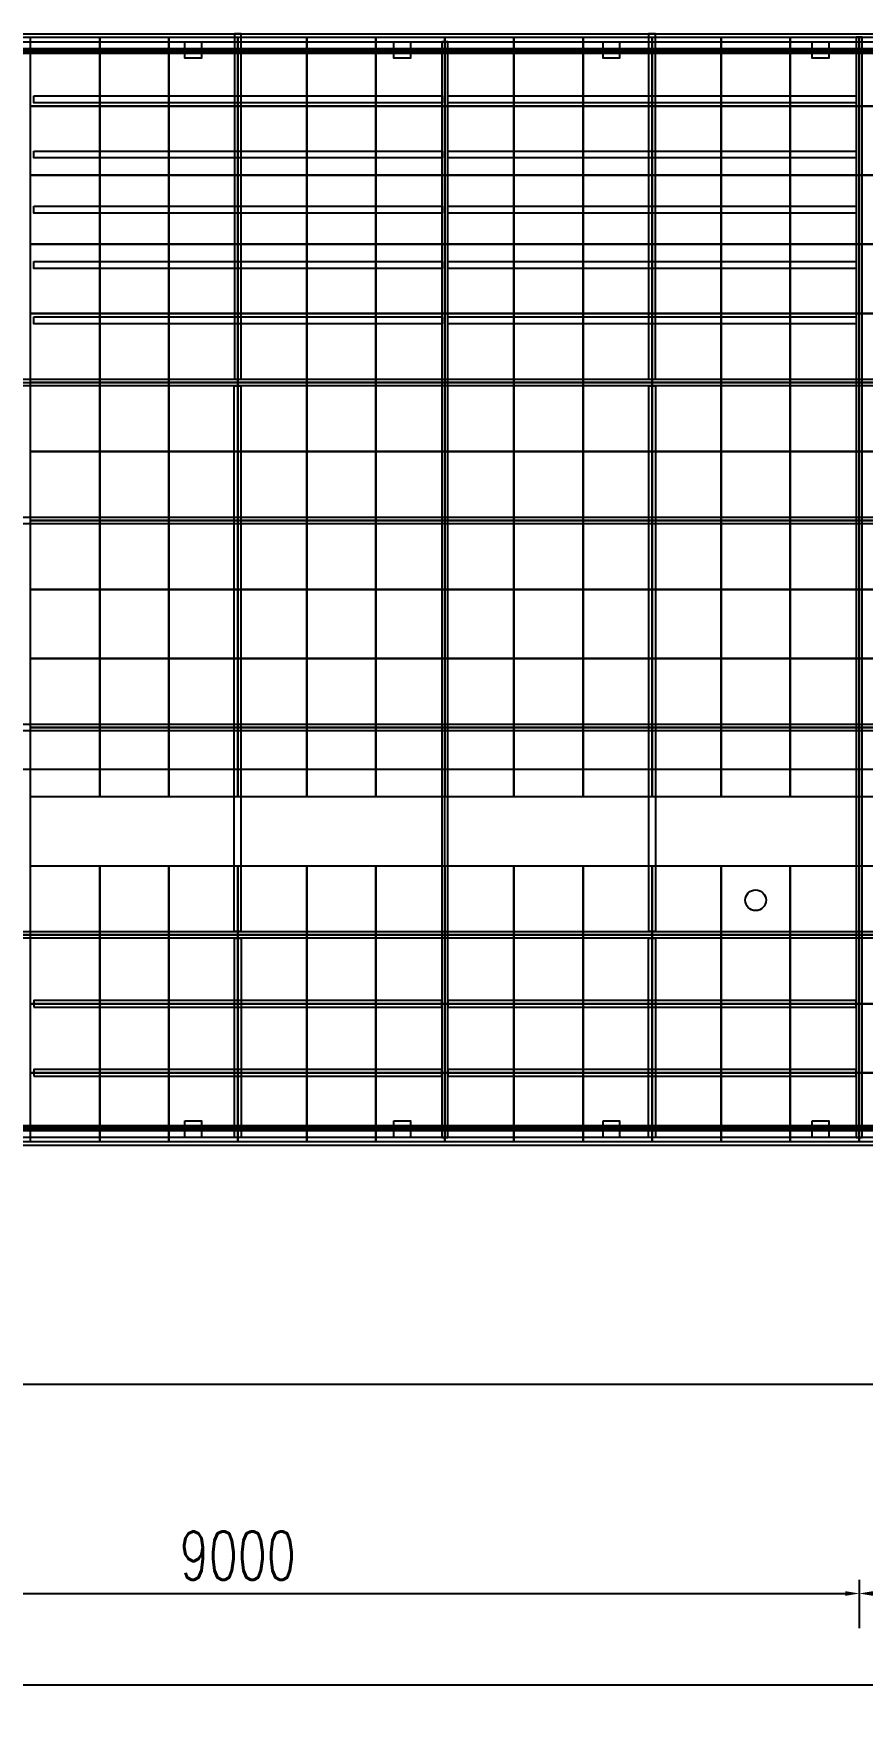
# Model space of a CAD drawing. Header units: millimetres. Extents: x -38645 to 143575, y -84298 to 156976.
# Drawn here: x 62055 to 68055, y -61569 to -49363 of the extents above; entities that cross this region are included whole.
import ezdxf

# ---------------------------------------------------------------- set-up
doc = ezdxf.new("R2010")
doc.units = ezdxf.units.MM
doc.header["$LTSCALE"] = 1000
for name, color, linetype in [('DOTE', 1, 'Continuous'), ('PUB_DIM', 3, 'Continuous'), ('W-FLOAT_BOWL浮筒', 253, 'Continuous'), ('W-PLASTIC_RAILINGS塑木栏杆', 6, 'Continuous'), ('W-STEEL_FRAME钢架', 3, 'Continuous'), ('W-STEEL_KEEL钢龙骨', 5, 'Continuous')]:
    doc.layers.add(name, color=color, linetype=linetype)
doc.styles.add('STANDARD_T3', font='simplex.shx', dxfattribs={"width": 0.7, "bigfont": 'gbcbig.shx'})
doc.dimstyles.new('W&&100', dxfattribs={"dimtxt": 350, "dimasz": 100, "dimexe": 250, "dimexo": 300, "dimgap": 100, "dimtad": 1, "dimdec": 0, "dimzin": 0, "dimdsep": 46, "dimtxsty": 'STANDARD_T3', "dimcen": 0.09, "dimclrd": 1, "dimclre": 1, "dimclrt": 7, "dimazin": 2, "dimtfac": 1, "dimtdec": 0, "dimtix": 1, "dimtmove": 2, "dimatfit": 3, "dimfxl": 100, "dimtolj": 1, "dimtzin": 0, "dimarcsym": 0})

# ---------------------------------------------------------------- blocks, each defined once
blk = doc.blocks.new('*D32')
at = {"color": 1, "lineweight": -2, "transparency": 16777216}
for p, q in [((59033, -60558), (59033, -60908)), ((59133, -60658), (67933, -60658)), ((68033, -60558), (68033, -60908))]:
    blk.add_line(p, q, dxfattribs=at)
at = {"color": 1, "transparency": 16777216}
for points in [[(59133, -60641), (59133, -60675), (59033, -60658)], [(67933, -60641), (67933, -60675), (68033, -60658)]]:
    blk.add_solid(points, dxfattribs=at)
at = {"layer": 'Defpoints', "color": 0, "transparency": 16777216}
for p in [(68033, -55888), (59033, -57388), (68033, -60658)]:
    blk.add_point(p, dxfattribs=at)
at = {"color": 7, "transparency": 16777216, "insert": (63533, -60383), "char_height": 350, "attachment_point": 5, "style": 'STANDARD_T3'}
blk.add_mtext('\\A1;9000', dxfattribs=at)
blk = doc.blocks.new('*D33')
at = {"color": 1, "lineweight": -2, "transparency": 16777216}
for p, q in [((68033, -60558), (68033, -60908)), ((68133, -60658), (69933, -60658)), ((70033, -60558), (70033, -60908))]:
    blk.add_line(p, q, dxfattribs=at)
at = {"color": 1, "transparency": 16777216}
for points in [[(68133, -60641), (68133, -60675), (68033, -60658)], [(69933, -60641), (69933, -60675), (70033, -60658)]]:
    blk.add_solid(points, dxfattribs=at)
at = {"layer": 'Defpoints', "color": 0, "transparency": 16777216}
for p in [(68033, -55888), (70033, -55888), (70033, -60658)]:
    blk.add_point(p, dxfattribs=at)
at = {"color": 7, "transparency": 16777216, "insert": (69033, -60383), "char_height": 350, "attachment_point": 5, "style": 'STANDARD_T3'}
blk.add_mtext('\\A1;2000', dxfattribs=at)
blk = doc.blocks.new('*D41')
at = {"layer": 'Defpoints', "color": 0, "transparency": 16777216}
for p in [(54033, -57388), (89033, -57388), (89033, -61319)]:
    blk.add_point(p, dxfattribs=at)
at = {"layer": 'PUB_DIM', "color": 1, "lineweight": -2, "transparency": 16777216}
for p, q in [((54033, -57688), (54033, -61569)), ((89033, -57688), (89033, -61569)), ((54133, -61319), (88933, -61319))]:
    blk.add_line(p, q, dxfattribs=at)
at = {"layer": 'PUB_DIM', "color": 1, "transparency": 16777216}
for points in [[(54133, -61302), (54133, -61336), (54033, -61319)], [(88933, -61302), (88933, -61336), (89033, -61319)]]:
    blk.add_solid(points, dxfattribs=at)
at = {"layer": 'PUB_DIM', "color": 7, "transparency": 16777216, "insert": (71533, -61044), "char_height": 350, "attachment_point": 5, "style": 'STANDARD_T3'}
blk.add_mtext('\\A1;35000', dxfattribs=at)
blk = doc.blocks.new('*U91')
at = {"layer": 'W-STEEL_FRAME钢架'}
blk.add_lwpolyline([(-60, 60), (60, 60), (60, -60), (-60, -60)], close=True, dxfattribs=at)
blk = doc.blocks.new('*U92')
at = {"layer": 'W-STEEL_FRAME钢架', "color": 0, "linetype": 'ByBlock', "lineweight": -2, "transparency": 16777216}
for p in [(9084, 0), (10598, 0), (12112, 0), (13626, 0)]:
    blk.add_blockref('*U91', p, dxfattribs=at)
blk = doc.blocks.new('*U93')
at = {"layer": 'W-STEEL_FRAME钢架'}
blk.add_lwpolyline([(-60, 60), (60, 60), (60, -60), (-60, -60)], close=True, dxfattribs=at)
blk = doc.blocks.new('*U94')
at = {"layer": 'W-STEEL_FRAME钢架', "color": 0, "linetype": 'ByBlock', "lineweight": -2, "transparency": 16777216}
for p in [(9084, 0), (10598, 0), (12112, 0), (13626, 0)]:
    blk.add_blockref('*U93', p, dxfattribs=at)
blk = doc.blocks.new('9040')
for centre in [(750, -3750), (8250, -3750)]:
    blk.add_circle(centre, 75)
at = {"layer": 'DOTE'}
for p, q in [((0, -5000), (0, 1000)), ((3000, -5000), (3000, 1000)), ((6000, -5000), (6000, 1000)), ((9000, -5000), (9000, 1000)), ((-1000, 0), (10000, 0)), ((-1000, -2800), (10000, -2800)), ((-1000, -4000), (10000, -4000))]:
    blk.add_line(p, q, dxfattribs=at)
at = {"layer": 'W-STEEL_FRAME钢架'}
blk.add_lwpolyline([(0, 0), (9000, 0), (9000, -4000), (0, -4000)], close=True, dxfattribs=at)
blk = doc.blocks.new('*D203')
at = {"layer": 'Defpoints', "color": 0, "transparency": 16777216}
for p in [(59533, -55388), (89033, -57388), (89033, -59142)]:
    blk.add_point(p, dxfattribs=at)
at = {"layer": 'W-FLOAT_BOWL浮筒', "color": 1, "lineweight": -2, "transparency": 16777216}
for p, q in [((59533, -59042), (59533, -59392)), ((89033, -59042), (89033, -59392)), ((59633, -59142), (88933, -59142))]:
    blk.add_line(p, q, dxfattribs=at)
at = {"layer": 'W-FLOAT_BOWL浮筒', "color": 1, "transparency": 16777216}
for points in [[(59633, -59125), (59633, -59158), (59533, -59142)], [(88933, -59125), (88933, -59158), (89033, -59142)]]:
    blk.add_solid(points, dxfattribs=at)
at = {"layer": 'W-FLOAT_BOWL浮筒', "color": 7, "transparency": 16777216, "insert": (74283, -58867), "char_height": 350, "attachment_point": 5, "style": 'STANDARD_T3'}
blk.add_mtext('\\A1;29500', dxfattribs=at)

msp = doc.modelspace()

# ---------------------------------------------------------------- linework, layer by layer
at = {"layer": 'W-FLOAT_BOWL浮筒'}
for points in [[(54033, -49387.8), (89033, -49387.8), (89033, -57387.8), (54033, -57387.8)], [(62033, -49387.8), (62533, -49387.8), (62533, -49887.8), (62033, -49887.8)], [(62533, -49387.8), (63033, -49387.8), (63033, -49887.8), (62533, -49887.8)], [(63033, -49387.8), (63533, -49387.8), (63533, -49887.8), (63033, -49887.8)], [(63533, -49387.8), (64033, -49387.8), (64033, -49887.8), (63533, -49887.8)], [(64033, -49387.8), (64533, -49387.8), (64533, -49887.8), (64033, -49887.8)], [(64533, -49387.8), (65033, -49387.8), (65033, -49887.8), (64533, -49887.8)], [(65033, -49387.8), (65533, -49387.8), (65533, -49887.8), (65033, -49887.8)], [(65533, -49387.8), (66033, -49387.8), (66033, -49887.8), (65533, -49887.8)], [(66033, -49387.8), (66533, -49387.8), (66533, -49887.8), (66033, -49887.8)], [(66533, -49387.8), (67033, -49387.8), (67033, -49887.8), (66533, -49887.8)], [(67033, -49387.8), (67533, -49387.8), (67533, -49887.8), (67033, -49887.8)], [(67533, -49387.8), (68033, -49387.8), (68033, -49887.8), (67533, -49887.8)], [(68033, -49387.8), (68533, -49387.8), (68533, -49887.8), (68033, -49887.8)], [(62033, -49887.8), (62533, -49887.8), (62533, -50387.8), (62033, -50387.8)], [(62533, -49887.8), (63033, -49887.8), (63033, -50387.8), (62533, -50387.8)], [(63033, -49887.8), (63533, -49887.8), (63533, -50387.8), (63033, -50387.8)], [(63533, -49887.8), (64033, -49887.8), (64033, -50387.8), (63533, -50387.8)], [(64033, -49887.8), (64533, -49887.8), (64533, -50387.8), (64033, -50387.8)], [(64533, -49887.8), (65033, -49887.8), (65033, -50387.8), (64533, -50387.8)], [(65033, -49887.8), (65533, -49887.8), (65533, -50387.8), (65033, -50387.8)], [(65533, -49887.8), (66033, -49887.8), (66033, -50387.8), (65533, -50387.8)], [(66033, -49887.8), (66533, -49887.8), (66533, -50387.8), (66033, -50387.8)], [(66533, -49887.8), (67033, -49887.8), (67033, -50387.8), (66533, -50387.8)], [(67033, -49887.8), (67533, -49887.8), (67533, -50387.8), (67033, -50387.8)], [(67533, -49887.8), (68033, -49887.8), (68033, -50387.8), (67533, -50387.8)], [(68033, -49887.8), (68533, -49887.8), (68533, -50387.8), (68033, -50387.8)], [(62033, -50387.8), (62533, -50387.8), (62533, -50887.8), (62033, -50887.8)], [(62533, -50387.8), (63033, -50387.8), (63033, -50887.8), (62533, -50887.8)], [(63033, -50387.8), (63533, -50387.8), (63533, -50887.8), (63033, -50887.8)], [(63533, -50387.8), (64033, -50387.8), (64033, -50887.8), (63533, -50887.8)], [(64033, -50387.8), (64533, -50387.8), (64533, -50887.8), (64033, -50887.8)], [(64533, -50387.8), (65033, -50387.8), (65033, -50887.8), (64533, -50887.8)], [(65033, -50387.8), (65533, -50387.8), (65533, -50887.8), (65033, -50887.8)], [(65533, -50387.8), (66033, -50387.8), (66033, -50887.8), (65533, -50887.8)], [(66033, -50387.8), (66533, -50387.8), (66533, -50887.8), (66033, -50887.8)], [(66533, -50387.8), (67033, -50387.8), (67033, -50887.8), (66533, -50887.8)], [(67033, -50387.8), (67533, -50387.8), (67533, -50887.8), (67033, -50887.8)], [(67533, -50387.8), (68033, -50387.8), (68033, -50887.8), (67533, -50887.8)], [(68033, -50387.8), (68533, -50387.8), (68533, -50887.8), (68033, -50887.8)], [(62033, -50887.8), (62533, -50887.8), (62533, -51387.8), (62033, -51387.8)], [(62533, -50887.8), (63033, -50887.8), (63033, -51387.8), (62533, -51387.8)], [(63033, -50887.8), (63533, -50887.8), (63533, -51387.8), (63033, -51387.8)], [(63533, -50887.8), (64033, -50887.8), (64033, -51387.8), (63533, -51387.8)], [(64033, -50887.8), (64533, -50887.8), (64533, -51387.8), (64033, -51387.8)], [(64533, -50887.8), (65033, -50887.8), (65033, -51387.8), (64533, -51387.8)], [(65033, -50887.8), (65533, -50887.8), (65533, -51387.8), (65033, -51387.8)], [(65533, -50887.8), (66033, -50887.8), (66033, -51387.8), (65533, -51387.8)], [(66033, -50887.8), (66533, -50887.8), (66533, -51387.8), (66033, -51387.8)], [(66533, -50887.8), (67033, -50887.8), (67033, -51387.8), (66533, -51387.8)], [(67033, -50887.8), (67533, -50887.8), (67533, -51387.8), (67033, -51387.8)], [(67533, -50887.8), (68033, -50887.8), (68033, -51387.8), (67533, -51387.8)], [(68033, -50887.8), (68533, -50887.8), (68533, -51387.8), (68033, -51387.8)], [(62033, -51387.8), (62533, -51387.8), (62533, -51887.8), (62033, -51887.8)], [(62533, -51387.8), (63033, -51387.8), (63033, -51887.8), (62533, -51887.8)], [(63033, -51387.8), (63533, -51387.8), (63533, -51887.8), (63033, -51887.8)], [(63533, -51387.8), (64033, -51387.8), (64033, -51887.8), (63533, -51887.8)], [(64033, -51387.8), (64533, -51387.8), (64533, -51887.8), (64033, -51887.8)], [(64533, -51387.8), (65033, -51387.8), (65033, -51887.8), (64533, -51887.8)], [(65033, -51387.8), (65533, -51387.8), (65533, -51887.8), (65033, -51887.8)], [(65533, -51387.8), (66033, -51387.8), (66033, -51887.8), (65533, -51887.8)], [(66033, -51387.8), (66533, -51387.8), (66533, -51887.8), (66033, -51887.8)], [(66533, -51387.8), (67033, -51387.8), (67033, -51887.8), (66533, -51887.8)], [(67033, -51387.8), (67533, -51387.8), (67533, -51887.8), (67033, -51887.8)], [(67533, -51387.8), (68033, -51387.8), (68033, -51887.8), (67533, -51887.8)], [(68033, -51387.8), (68533, -51387.8), (68533, -51887.8), (68033, -51887.8)], [(62033, -51887.8), (62533, -51887.8), (62533, -52387.8), (62033, -52387.8)], [(62533, -51887.8), (63033, -51887.8), (63033, -52387.8), (62533, -52387.8)], [(63033, -51887.8), (63533, -51887.8), (63533, -52387.8), (63033, -52387.8)], [(63533, -51887.8), (64033, -51887.8), (64033, -52387.8), (63533, -52387.8)], [(64033, -51887.8), (64533, -51887.8), (64533, -52387.8), (64033, -52387.8)], [(64533, -51887.8), (65033, -51887.8), (65033, -52387.8), (64533, -52387.8)], [(65033, -51887.8), (65533, -51887.8), (65533, -52387.8), (65033, -52387.8)], [(65533, -51887.8), (66033, -51887.8), (66033, -52387.8), (65533, -52387.8)], [(66033, -51887.8), (66533, -51887.8), (66533, -52387.8), (66033, -52387.8)], [(66533, -51887.8), (67033, -51887.8), (67033, -52387.8), (66533, -52387.8)], [(67033, -51887.8), (67533, -51887.8), (67533, -52387.8), (67033, -52387.8)], [(67533, -51887.8), (68033, -51887.8), (68033, -52387.8), (67533, -52387.8)], [(68033, -51887.8), (68533, -51887.8), (68533, -52387.8), (68033, -52387.8)], [(62033, -52387.8), (62533, -52387.8), (62533, -52887.8), (62033, -52887.8)], [(62533, -52387.8), (63033, -52387.8), (63033, -52887.8), (62533, -52887.8)], [(63033, -52387.8), (63533, -52387.8), (63533, -52887.8), (63033, -52887.8)], [(63533, -52387.8), (64033, -52387.8), (64033, -52887.8), (63533, -52887.8)], [(64033, -52387.8), (64533, -52387.8), (64533, -52887.8), (64033, -52887.8)], [(64533, -52387.8), (65033, -52387.8), (65033, -52887.8), (64533, -52887.8)], [(65033, -52387.8), (65533, -52387.8), (65533, -52887.8), (65033, -52887.8)], [(65533, -52387.8), (66033, -52387.8), (66033, -52887.8), (65533, -52887.8)], [(66033, -52387.8), (66533, -52387.8), (66533, -52887.8), (66033, -52887.8)], [(66533, -52387.8), (67033, -52387.8), (67033, -52887.8), (66533, -52887.8)], [(67033, -52387.8), (67533, -52387.8), (67533, -52887.8), (67033, -52887.8)], [(67533, -52387.8), (68033, -52387.8), (68033, -52887.8), (67533, -52887.8)], [(68033, -52387.8), (68533, -52387.8), (68533, -52887.8), (68033, -52887.8)], [(62033, -52887.8), (62533, -52887.8), (62533, -53387.8), (62033, -53387.8)], [(62533, -52887.8), (63033, -52887.8), (63033, -53387.8), (62533, -53387.8)], [(63033, -52887.8), (63533, -52887.8), (63533, -53387.8), (63033, -53387.8)], [(63533, -52887.8), (64033, -52887.8), (64033, -53387.8), (63533, -53387.8)], [(64033, -52887.8), (64533, -52887.8), (64533, -53387.8), (64033, -53387.8)], [(64533, -52887.8), (65033, -52887.8), (65033, -53387.8), (64533, -53387.8)], [(65033, -52887.8), (65533, -52887.8), (65533, -53387.8), (65033, -53387.8)], [(65533, -52887.8), (66033, -52887.8), (66033, -53387.8), (65533, -53387.8)], [(66033, -52887.8), (66533, -52887.8), (66533, -53387.8), (66033, -53387.8)], [(66533, -52887.8), (67033, -52887.8), (67033, -53387.8), (66533, -53387.8)], [(67033, -52887.8), (67533, -52887.8), (67533, -53387.8), (67033, -53387.8)], [(67533, -52887.8), (68033, -52887.8), (68033, -53387.8), (67533, -53387.8)], [(68033, -52887.8), (68533, -52887.8), (68533, -53387.8), (68033, -53387.8)], [(62033, -53387.8), (62533, -53387.8), (62533, -53887.8), (62033, -53887.8)], [(62533, -53387.8), (63033, -53387.8), (63033, -53887.8), (62533, -53887.8)], [(63033, -53387.8), (63533, -53387.8), (63533, -53887.8), (63033, -53887.8)], [(63533, -53387.8), (64033, -53387.8), (64033, -53887.8), (63533, -53887.8)], [(64033, -53387.8), (64533, -53387.8), (64533, -53887.8), (64033, -53887.8)], [(64533, -53387.8), (65033, -53387.8), (65033, -53887.8), (64533, -53887.8)], [(65033, -53387.8), (65533, -53387.8), (65533, -53887.8), (65033, -53887.8)], [(65533, -53387.8), (66033, -53387.8), (66033, -53887.8), (65533, -53887.8)], [(66033, -53387.8), (66533, -53387.8), (66533, -53887.8), (66033, -53887.8)], [(66533, -53387.8), (67033, -53387.8), (67033, -53887.8), (66533, -53887.8)], [(67033, -53387.8), (67533, -53387.8), (67533, -53887.8), (67033, -53887.8)], [(67533, -53387.8), (68033, -53387.8), (68033, -53887.8), (67533, -53887.8)], [(68033, -53387.8), (68533, -53387.8), (68533, -53887.8), (68033, -53887.8)], [(62033, -53887.8), (62533, -53887.8), (62533, -54387.8), (62033, -54387.8)], [(62533, -53887.8), (63033, -53887.8), (63033, -54387.8), (62533, -54387.8)], [(63033, -53887.8), (63533, -53887.8), (63533, -54387.8), (63033, -54387.8)], [(63533, -53887.8), (64033, -53887.8), (64033, -54387.8), (63533, -54387.8)], [(64033, -53887.8), (64533, -53887.8), (64533, -54387.8), (64033, -54387.8)], [(64533, -53887.8), (65033, -53887.8), (65033, -54387.8), (64533, -54387.8)], [(65033, -53887.8), (65533, -53887.8), (65533, -54387.8), (65033, -54387.8)], [(65533, -53887.8), (66033, -53887.8), (66033, -54387.8), (65533, -54387.8)], [(66033, -53887.8), (66533, -53887.8), (66533, -54387.8), (66033, -54387.8)], [(66533, -53887.8), (67033, -53887.8), (67033, -54387.8), (66533, -54387.8)], [(67033, -53887.8), (67533, -53887.8), (67533, -54387.8), (67033, -54387.8)], [(67533, -53887.8), (68033, -53887.8), (68033, -54387.8), (67533, -54387.8)], [(68033, -53887.8), (68533, -53887.8), (68533, -54387.8), (68033, -54387.8)], [(62033, -54387.8), (62533, -54387.8), (62533, -54887.8), (62033, -54887.8)], [(62533, -54387.8), (63033, -54387.8), (63033, -54887.8), (62533, -54887.8)], [(63033, -54387.8), (63533, -54387.8), (63533, -54887.8), (63033, -54887.8)], [(63533, -54387.8), (64033, -54387.8), (64033, -54887.8), (63533, -54887.8)], [(64033, -54387.8), (64533, -54387.8), (64533, -54887.8), (64033, -54887.8)], [(64533, -54387.8), (65033, -54387.8), (65033, -54887.8), (64533, -54887.8)], [(65033, -54387.8), (65533, -54387.8), (65533, -54887.8), (65033, -54887.8)], [(65533, -54387.8), (66033, -54387.8), (66033, -54887.8), (65533, -54887.8)], [(66033, -54387.8), (66533, -54387.8), (66533, -54887.8), (66033, -54887.8)], [(66533, -54387.8), (67033, -54387.8), (67033, -54887.8), (66533, -54887.8)], [(67033, -54387.8), (67533, -54387.8), (67533, -54887.8), (67033, -54887.8)], [(67533, -54387.8), (68033, -54387.8), (68033, -54887.8), (67533, -54887.8)], [(68033, -54387.8), (68533, -54387.8), (68533, -54887.8), (68033, -54887.8)], [(62033, -55387.8), (62533, -55387.8), (62533, -55887.8), (62033, -55887.8)], [(62533, -55387.8), (63033, -55387.8), (63033, -55887.8), (62533, -55887.8)], [(63033, -55387.8), (63533, -55387.8), (63533, -55887.8), (63033, -55887.8)], [(63533, -55387.8), (64033, -55387.8), (64033, -55887.8), (63533, -55887.8)], [(64033, -55387.8), (64533, -55387.8), (64533, -55887.8), (64033, -55887.8)], [(64533, -55387.8), (65033, -55387.8), (65033, -55887.8), (64533, -55887.8)], [(65033, -55387.8), (65533, -55387.8), (65533, -55887.8), (65033, -55887.8)], [(65533, -55387.8), (66033, -55387.8), (66033, -55887.8), (65533, -55887.8)], [(66033, -55387.8), (66533, -55387.8), (66533, -55887.8), (66033, -55887.8)], [(66533, -55387.8), (67033, -55387.8), (67033, -55887.8), (66533, -55887.8)], [(67033, -55387.8), (67533, -55387.8), (67533, -55887.8), (67033, -55887.8)], [(67533, -55387.8), (68033, -55387.8), (68033, -55887.8), (67533, -55887.8)], [(68033, -55387.8), (68533, -55387.8), (68533, -55887.8), (68033, -55887.8)], [(62033, -55887.8), (62533, -55887.8), (62533, -56387.8), (62033, -56387.8)], [(62533, -55887.8), (63033, -55887.8), (63033, -56387.8), (62533, -56387.8)], [(63033, -55887.8), (63533, -55887.8), (63533, -56387.8), (63033, -56387.8)], [(63533, -55887.8), (64033, -55887.8), (64033, -56387.8), (63533, -56387.8)], [(64033, -55887.8), (64533, -55887.8), (64533, -56387.8), (64033, -56387.8)], [(64533, -55887.8), (65033, -55887.8), (65033, -56387.8), (64533, -56387.8)], [(65033, -55887.8), (65533, -55887.8), (65533, -56387.8), (65033, -56387.8)], [(65533, -55887.8), (66033, -55887.8), (66033, -56387.8), (65533, -56387.8)], [(66033, -55887.8), (66533, -55887.8), (66533, -56387.8), (66033, -56387.8)], [(66533, -55887.8), (67033, -55887.8), (67033, -56387.8), (66533, -56387.8)], [(67033, -55887.8), (67533, -55887.8), (67533, -56387.8), (67033, -56387.8)], [(67533, -55887.8), (68033, -55887.8), (68033, -56387.8), (67533, -56387.8)], [(68033, -55887.8), (68533, -55887.8), (68533, -56387.8), (68033, -56387.8)], [(62033, -56387.8), (62533, -56387.8), (62533, -56887.8), (62033, -56887.8)], [(62533, -56387.8), (63033, -56387.8), (63033, -56887.8), (62533, -56887.8)], [(63033, -56387.8), (63533, -56387.8), (63533, -56887.8), (63033, -56887.8)], [(63533, -56387.8), (64033, -56387.8), (64033, -56887.8), (63533, -56887.8)], [(64033, -56387.8), (64533, -56387.8), (64533, -56887.8), (64033, -56887.8)], [(64533, -56387.8), (65033, -56387.8), (65033, -56887.8), (64533, -56887.8)], [(65033, -56387.8), (65533, -56387.8), (65533, -56887.8), (65033, -56887.8)], [(65533, -56387.8), (66033, -56387.8), (66033, -56887.8), (65533, -56887.8)], [(66033, -56387.8), (66533, -56387.8), (66533, -56887.8), (66033, -56887.8)], [(66533, -56387.8), (67033, -56387.8), (67033, -56887.8), (66533, -56887.8)], [(67033, -56387.8), (67533, -56387.8), (67533, -56887.8), (67033, -56887.8)], [(67533, -56387.8), (68033, -56387.8), (68033, -56887.8), (67533, -56887.8)], [(68033, -56387.8), (68533, -56387.8), (68533, -56887.8), (68033, -56887.8)], [(62033, -56887.8), (62533, -56887.8), (62533, -57387.8), (62033, -57387.8)], [(62533, -56887.8), (63033, -56887.8), (63033, -57387.8), (62533, -57387.8)], [(63033, -56887.8), (63533, -56887.8), (63533, -57387.8), (63033, -57387.8)], [(63533, -56887.8), (64033, -56887.8), (64033, -57387.8), (63533, -57387.8)], [(64033, -56887.8), (64533, -56887.8), (64533, -57387.8), (64033, -57387.8)], [(64533, -56887.8), (65033, -56887.8), (65033, -57387.8), (64533, -57387.8)], [(65033, -56887.8), (65533, -56887.8), (65533, -57387.8), (65033, -57387.8)], [(65533, -56887.8), (66033, -56887.8), (66033, -57387.8), (65533, -57387.8)], [(66033, -56887.8), (66533, -56887.8), (66533, -57387.8), (66033, -57387.8)], [(66533, -56887.8), (67033, -56887.8), (67033, -57387.8), (66533, -57387.8)], [(67033, -56887.8), (67533, -56887.8), (67533, -57387.8), (67033, -57387.8)], [(67533, -56887.8), (68033, -56887.8), (68033, -57387.8), (67533, -57387.8)], [(68033, -56887.8), (68533, -56887.8), (68533, -57387.8), (68033, -57387.8)]]:
    msp.add_lwpolyline(points, close=True, dxfattribs=at)
at = {"layer": 'W-PLASTIC_RAILINGS塑木栏杆', "const_width": 50}
msp.add_lwpolyline([(89033, -49487.8), (54133, -49487.8), (54133, -57287.8), (88933, -57287.8), (88933, -51887.8)], dxfattribs=at)
at = {"layer": 'W-STEEL_FRAME钢架'}
for points in [[(54008, -49362.8), (89058, -49362.8), (89058, -57412.8), (54008, -57412.8)], [(54066, -49420.8), (89000, -49420.8), (89000, -57354.8), (54066, -57354.8)], [(65054.5, -49420.8), (65011.5, -49420.8), (65011.5, -57354.8), (65054.5, -57354.8)], [(68054.5, -49387.8), (68011.5, -49387.8), (68011.5, -57354.8), (68054.5, -57354.8)], [(54008, -51863.8), (89008, -51863.8), (89008, -51911.8), (54008, -51911.8)], [(63554, -51911.8), (63554, -55863.8), (63506, -55863.8), (63506, -51911.8)], [(66557, -51911.8), (66557, -55863.8), (66509, -55863.8), (66509, -51911.8)], [(54066, -52863.8), (89000, -52863.8), (89000, -52911.8), (54066, -52911.8)], [(54008, -54363.8), (89000, -54363.8), (89000, -54411.8), (54008, -54411.8)], [(54008, -55863.8), (89000, -55863.8), (89000, -55911.8), (54008, -55911.8)]]:
    msp.add_lwpolyline(points, close=True, dxfattribs=at)
at = {"layer": 'W-STEEL_FRAME钢架', "color": 6}
for points in [[(63558, -49362.8), (63508, -49362.8), (63508, -51863.8), (63558, -51863.8)], [(66558, -49362.8), (66508, -49362.8), (66508, -51863.8), (66558, -51863.8)], [(63558, -57354.8), (63508, -57354.8), (63508, -55911.8), (63558, -55911.8)], [(66558, -57354.8), (66508, -57354.8), (66508, -55911.8), (66558, -55911.8)]]:
    msp.add_lwpolyline(points, close=True, dxfattribs=at)
at = {"layer": 'W-STEEL_FRAME钢架'}
msp.add_circle((67283, -55637.8), 75, dxfattribs=at)
at = {"layer": 'W-STEEL_KEEL钢龙骨'}
for points in [[(62056, -49812.8), (65013, -49812.8), (65013, -49862.8), (62056, -49862.8)], [(65053, -49812.8), (68010, -49812.8), (68010, -49862.8), (65053, -49862.8)], [(62056, -50212.8), (65013, -50212.8), (65013, -50262.8), (62056, -50262.8)], [(65053, -50212.8), (68010, -50212.8), (68010, -50262.8), (65053, -50262.8)], [(62056, -50612.8), (65013, -50612.8), (65013, -50662.8), (62056, -50662.8)], [(65053, -50612.8), (68010, -50612.8), (68010, -50662.8), (65053, -50662.8)], [(62056, -51012.8), (65013, -51012.8), (65013, -51062.8), (62056, -51062.8)], [(65053, -51012.8), (68010, -51012.8), (68010, -51062.8), (65053, -51062.8)], [(62056, -51412.8), (65013, -51412.8), (65013, -51462.8), (62056, -51462.8)], [(65053, -51412.8), (68010, -51412.8), (68010, -51462.8), (65053, -51462.8)], [(62056, -56412.8), (65010, -56412.8), (65010, -56362.8), (62056, -56362.8)], [(65053, -56412.8), (68010, -56412.8), (68010, -56362.8), (65053, -56362.8)], [(62056, -56912.8), (65010, -56912.8), (65010, -56862.8), (62056, -56862.8)], [(65053, -56912.8), (68010, -56912.8), (68010, -56862.8), (65053, -56862.8)]]:
    msp.add_lwpolyline(points, close=True, dxfattribs=at)

# ---------------------------------------------------------------- block references
msp.add_blockref('9040', (59033, -51887.8))
at = {"layer": 'W-STEEL_FRAME钢架'}
for name, p in [('*U92', (54126, -49480.8)), ('*U94', (54126, -57294.8))]:
    msp.add_blockref(name, p, dxfattribs=at)

# ---------------------------------------------------------------- dimensions: what is measured, and where the dimension line sits
for base, p1, p2, picture, middle in [((68033, -60658), (59033, -57387.8), (68033, -55887.8), '*D32', (63533, -60383)), ((70033, -60658), (68033, -55887.8), (70033, -55887.8), '*D33', (69033, -60383))]:
    dim = msp.add_linear_dim(base=base, p1=p1, p2=p2, dimstyle='W&&100', override={"dimfxlon": 1})
    dim.commit()
    dim.dimension.update_dxf_attribs({"geometry": picture, "text_midpoint": middle})
at = {"layer": 'PUB_DIM'}
dim = msp.add_linear_dim(base=(89033, -61318.9), p1=(54033, -57387.8), p2=(89033, -57387.8), dimstyle='W&&100', dxfattribs=at)
dim.commit()
dim.dimension.update_dxf_attribs({"geometry": '*D41', "text_midpoint": (71533, -61043.9)})
at = {"layer": 'W-FLOAT_BOWL浮筒'}
dim = msp.add_linear_dim(base=(89033, -59141.7), p1=(59533, -55387.8), p2=(89033, -57387.8), dimstyle='W&&100', override={"dimfxlon": 1}, dxfattribs=at)
dim.commit()
dim.dimension.update_dxf_attribs({"geometry": '*D203', "text_midpoint": (74283, -58866.7)})

doc.saveas('drawing.dxf')
